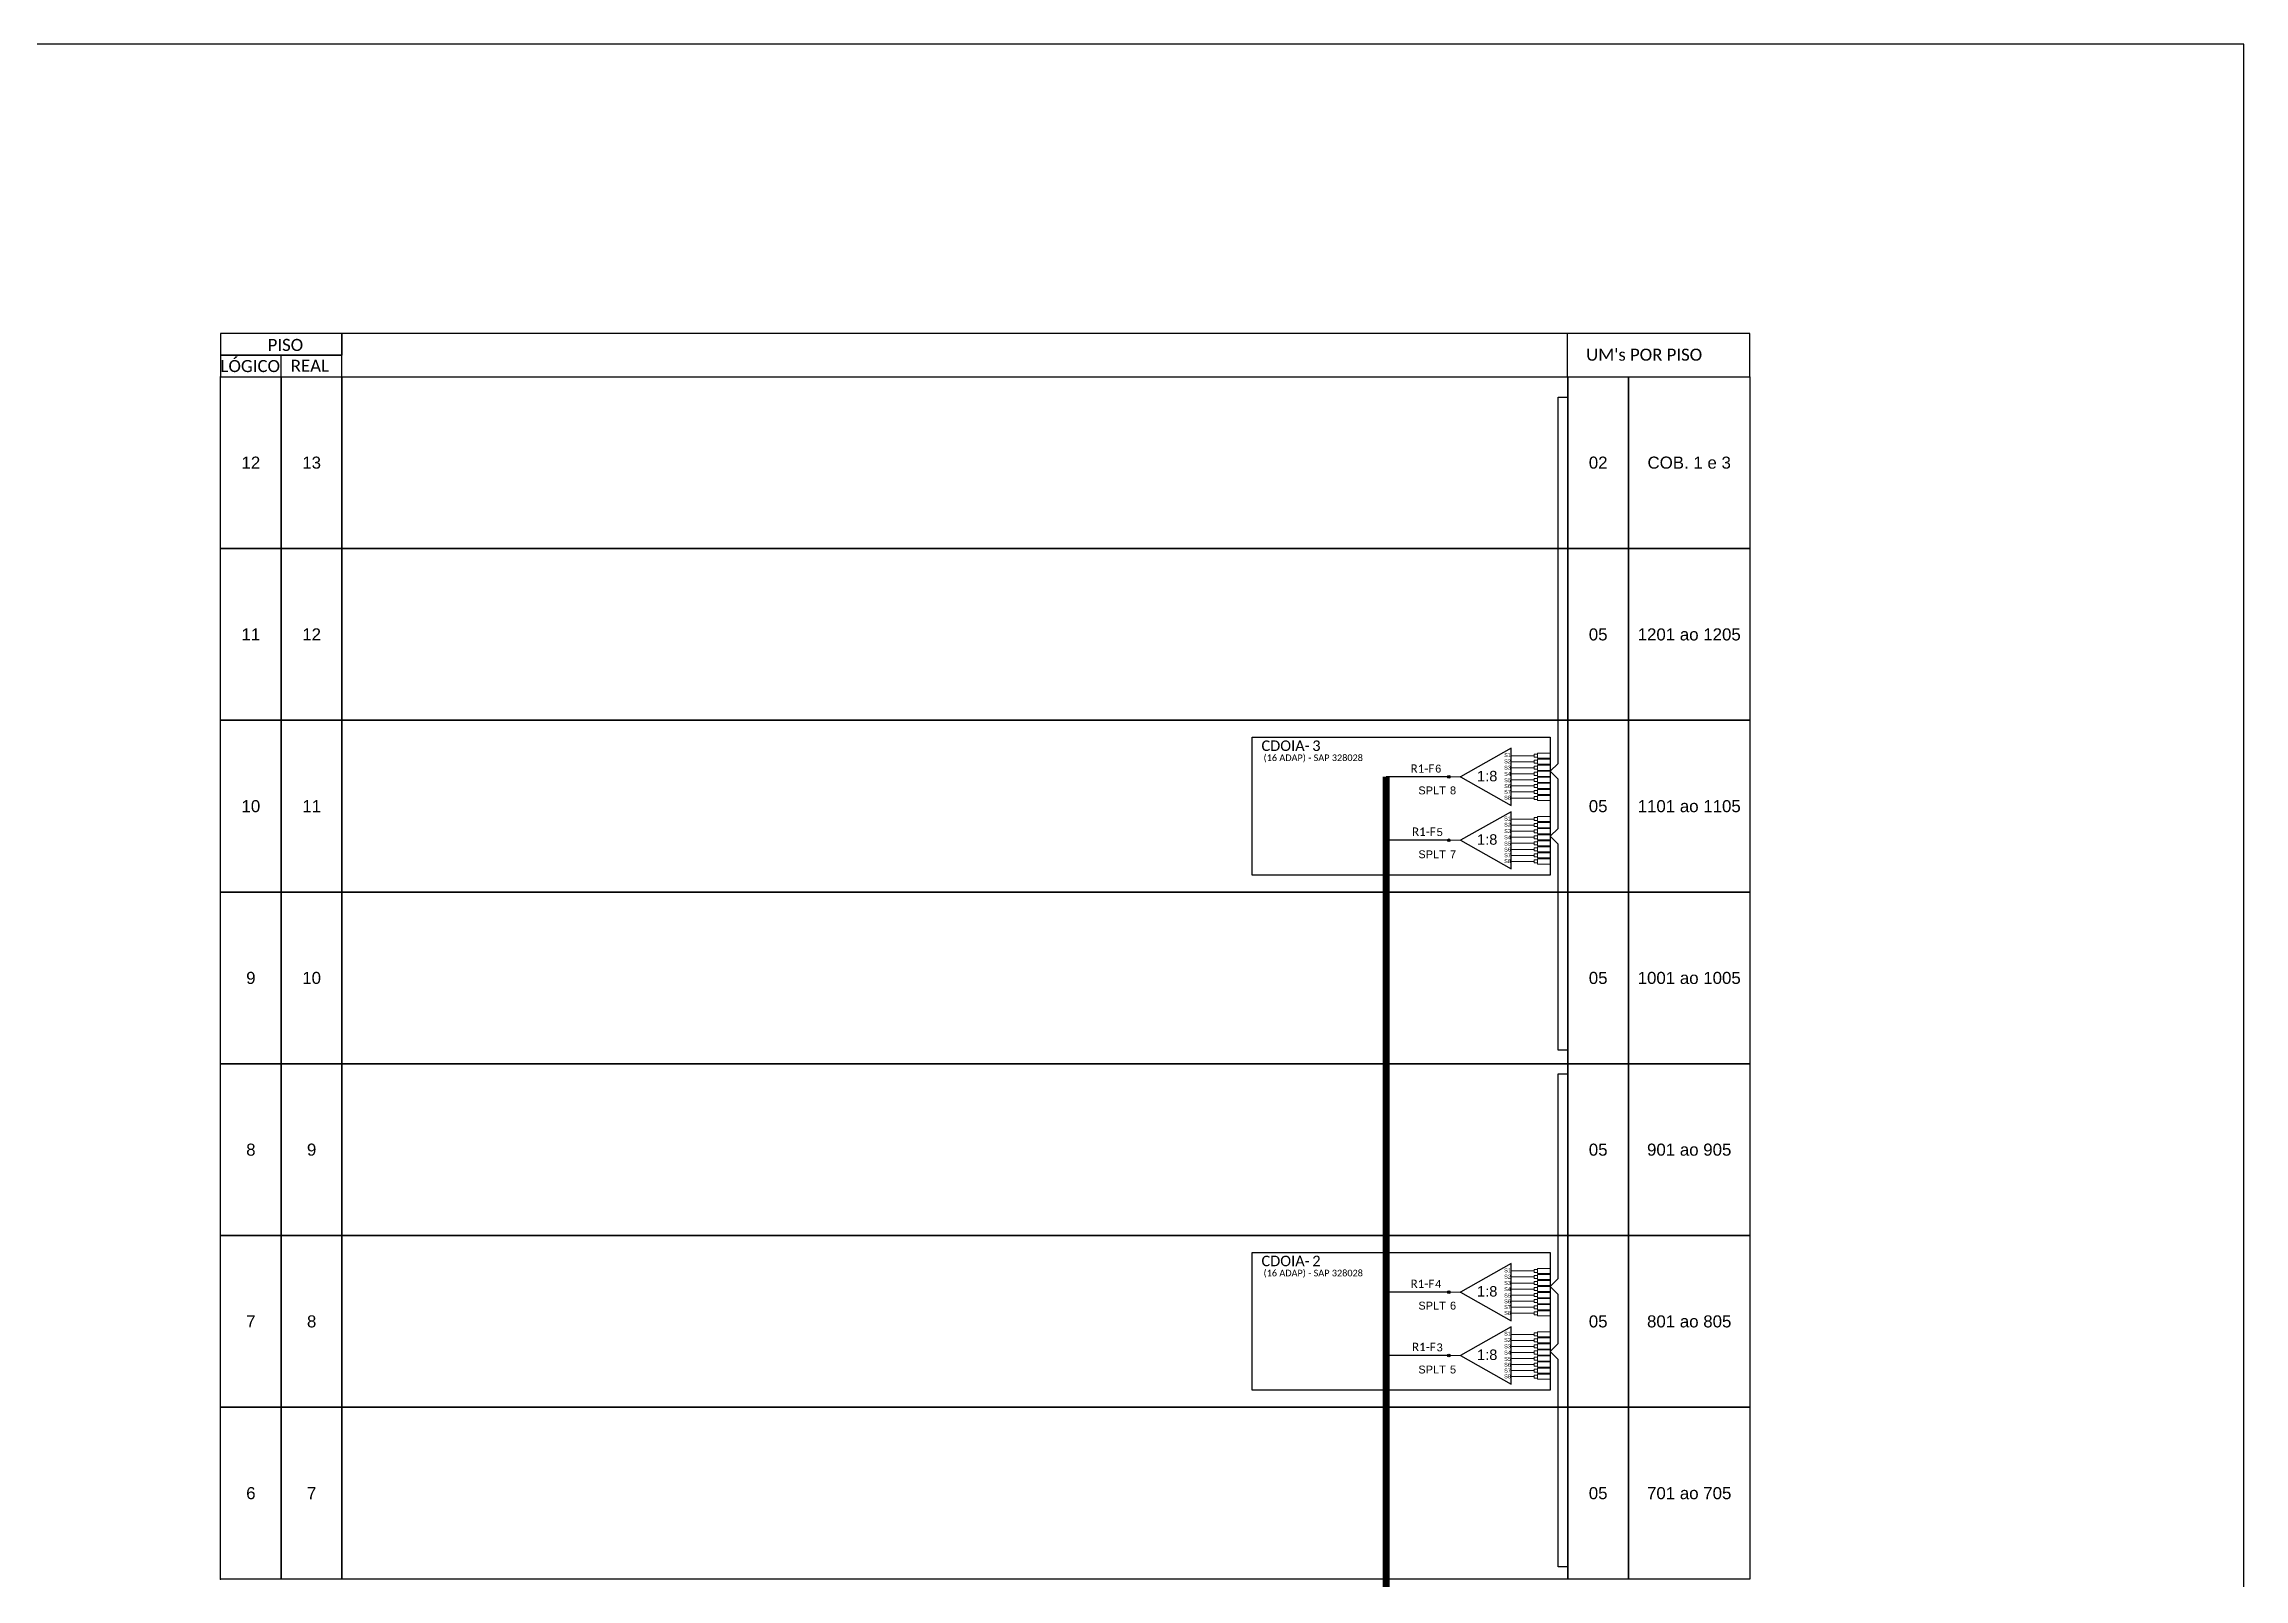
# Model space of a CAD drawing. Extents: x -89 to 2622484776, y -1852823961 to 1299.
# Drawn here: x 1253.8 to 1673.1, y 1006.4 to 1299 of the extents above; entities that cross this region are included whole.
import ezdxf
from ezdxf.enums import TextEntityAlignment as Align

# ---------------------------------------------------------------- set-up
doc = ezdxf.new("R2010")
doc.units = 0
doc.styles.add('ARIAL', font='arial.ttf')
doc.styles.add('WMF-Calibri0', font='calibri.ttf')

# ---------------------------------------------------------------- blocks, each defined once
blk = doc.blocks.new('SPLT_1-8_SC-APC')
at = {"color": 1}
blk.add_lwpolyline([(-7.37, -2.1), (-17.04, -7.55), (-7.37, -13), (-7.37, -2.1)], dxfattribs=at)
at = {"color": 3, "lineweight": 0}
for points in [[(-2.99, -3.51), (-7.37, -3.51)], [(-2.41, -3.02), (-2.41, -4)], [(-2.41, -3.02), (0, -3.02)], [(-2.41, -4), (0, -4)], [(-2.41, -4.17), (-2.41, -5.16)], [(-2.41, -4.17), (0, -4.17)], [(-7.37, -4.66), (-2.99, -4.66)], [(-7.37, -5.82), (-2.99, -5.82)], [(-7.37, -6.97), (-2.99, -6.97)], [(-7.37, -8.12), (-2.99, -8.12)], [(-2.41, -5.16), (0, -5.16)], [(-2.41, -5.32), (-2.41, -6.31)], [(-2.41, -5.32), (0, -5.32)], [(-2.41, -6.31), (0, -6.31)], [(-2.41, -6.48), (-2.41, -7.46)], [(-2.41, -6.48), (0, -6.48)], [(-2.41, -7.46), (0, -7.46)], [(-2.41, -7.63), (-2.41, -8.62)], [(-2.41, -7.63), (0, -7.63)], [(-7.37, -9.28), (-2.99, -9.28)], [(-7.37, -10.43), (-2.99, -10.43)], [(-7.37, -11.58), (-2.99, -11.58)], [(-2.41, -8.62), (0, -8.62)], [(-2.41, -8.78), (-2.41, -9.77)], [(-2.41, -8.78), (0, -8.78)], [(-2.41, -9.77), (0, -9.77)], [(-2.41, -9.94), (-2.41, -10.92)], [(-2.41, -9.94), (0, -9.94)], [(-2.41, -10.92), (0, -10.92)], [(-2.41, -11.09), (-2.41, -12.08)], [(-2.41, -11.09), (0, -11.09)], [(-2.41, -12.08), (0, -12.08)]]:
    blk.add_lwpolyline(points, dxfattribs=at)
for points in [[(-2.99, -3.22), (-2.41, -3.22), (-2.41, -3.8), (-2.99, -3.8)], [(-2.99, -4.38), (-2.41, -4.38), (-2.41, -4.95), (-2.99, -4.95)], [(-2.99, -5.53), (-2.41, -5.53), (-2.41, -6.1), (-2.99, -6.1)], [(-2.99, -6.68), (-2.41, -6.68), (-2.41, -7.26), (-2.99, -7.26)], [(-2.99, -7.84), (-2.41, -7.84), (-2.41, -8.41), (-2.99, -8.41)], [(-2.99, -8.99), (-2.41, -8.99), (-2.41, -9.56), (-2.99, -9.56)], [(-2.99, -10.14), (-2.41, -10.14), (-2.41, -10.72), (-2.99, -10.72)], [(-2.99, -11.3), (-2.41, -11.3), (-2.41, -11.87), (-2.99, -11.87)]]:
    blk.add_lwpolyline(points, close=True, dxfattribs=at)
at = {"color": 1, "lineweight": 0}
blk.add_lwpolyline([(-17.04, -7.55), (-19.26, -7.55)], dxfattribs=at)
at = {"color": 1, "style": 'ARIAL'}
for s, height, p in [('S1', 0.75, (-8.74, -3.78)), ('1:8', 2, (-13.91, -8.4)), ('S2', 0.75, (-8.74, -4.97)), ('S3', 0.75, (-8.74, -6.18)), ('S4', 0.75, (-8.74, -7.36)), ('S5', 0.75, (-8.74, -8.57)), ('S6', 0.75, (-8.74, -9.69)), ('S7', 0.75, (-8.74, -10.78)), ('S8', 0.75, (-8.74, -11.9))]:
    blk.add_text(s, height=height, dxfattribs=at).set_placement(p)

msp = doc.modelspace()

# ---------------------------------------------------------------- hatches: boundary and pattern name
h = msp.add_hatch(color=3)
h.dxf.hatch_style = 1
edge = h.paths.add_edge_path()
edge.add_arc((1521.54, 1159.31), 0.256, 0, 360)
h = msp.add_hatch(color=3)
h.dxf.hatch_style = 1
edge = h.paths.add_edge_path()
edge.add_arc((1521.54, 1147.21), 0.256, 0, 360)
h = msp.add_hatch(color=3)
h.dxf.hatch_style = 1
edge = h.paths.add_edge_path()
edge.add_arc((1521.54, 1061.07), 0.256, 0, 360)
h = msp.add_hatch(color=3)
h.dxf.hatch_style = 1
edge = h.paths.add_edge_path()
edge.add_arc((1521.54, 1048.98), 0.256, 0, 360)

# ---------------------------------------------------------------- linework, layer by layer
for points in [[(834.5, 705.02), (1673.06, 705.02), (1673.06, 1299.02), (834.5, 1299.02), (834.5, 705.02)], [(1310.54, 1235.58), (1578.91, 1235.58), (1578.91, 1243.8), (1310.54, 1243.8), (1310.54, 1243.8), (1310.54, 1239.69)], [(1544.15, 1235.58), (1544.15, 1243.8)], [(1298.96, 1235.58), (1298.96, 1239.69)]]:
    msp.add_lwpolyline(points)
for points in [[(1287.39, 1239.69), (1310.54, 1239.69), (1310.54, 1243.8), (1287.39, 1243.8)], [(1287.39, 1235.58), (1310.54, 1235.58), (1310.54, 1239.69), (1287.39, 1239.69)], [(1287.43, 1235.58), (1299, 1235.58), (1299, 1202.83), (1287.43, 1202.83)], [(1299, 1235.58), (1310.57, 1235.58), (1310.57, 1202.83), (1299, 1202.83)], [(1310.57, 1235.58), (1544.19, 1235.58), (1544.19, 1202.83), (1310.57, 1202.83)], [(1544.19, 1235.58), (1555.76, 1235.58), (1555.76, 1202.83), (1544.19, 1202.83)], [(1555.76, 1235.58), (1578.91, 1235.58), (1578.91, 1202.83), (1555.76, 1202.83)], [(1287.43, 1202.83), (1299, 1202.83), (1299, 1170.09), (1287.43, 1170.09)], [(1299, 1202.83), (1310.57, 1202.83), (1310.57, 1170.09), (1299, 1170.09)], [(1310.57, 1202.83), (1544.19, 1202.83), (1544.19, 1170.09), (1310.57, 1170.09)], [(1544.19, 1202.83), (1555.76, 1202.83), (1555.76, 1170.09), (1544.19, 1170.09)], [(1555.76, 1202.83), (1578.91, 1202.83), (1578.91, 1170.09), (1555.76, 1170.09)], [(1287.43, 1170.09), (1299, 1170.09), (1299, 1137.35), (1287.43, 1137.35)], [(1299, 1170.09), (1310.57, 1170.09), (1310.57, 1137.35), (1299, 1137.35)], [(1310.57, 1170.09), (1544.19, 1170.09), (1544.19, 1137.35), (1310.57, 1137.35)], [(1544.19, 1170.09), (1555.76, 1170.09), (1555.76, 1137.35), (1544.19, 1137.35)], [(1555.76, 1170.09), (1578.91, 1170.09), (1578.91, 1137.35), (1555.76, 1137.35)], [(1287.43, 1137.35), (1299, 1137.35), (1299, 1104.6), (1287.43, 1104.6)], [(1299, 1137.35), (1310.57, 1137.35), (1310.57, 1104.6), (1299, 1104.6)], [(1310.57, 1137.35), (1544.19, 1137.35), (1544.19, 1104.6), (1310.57, 1104.6)], [(1544.19, 1137.35), (1555.76, 1137.35), (1555.76, 1104.6), (1544.19, 1104.6)], [(1555.76, 1137.35), (1578.91, 1137.35), (1578.91, 1104.6), (1555.76, 1104.6)], [(1287.43, 1104.6), (1299, 1104.6), (1299, 1071.86), (1287.43, 1071.86)], [(1299, 1104.6), (1310.57, 1104.6), (1310.57, 1071.86), (1299, 1071.86)], [(1310.57, 1104.6), (1544.19, 1104.6), (1544.19, 1071.86), (1310.57, 1071.86)], [(1544.19, 1104.6), (1555.76, 1104.6), (1555.76, 1071.86), (1544.19, 1071.86)], [(1555.76, 1104.6), (1578.91, 1104.6), (1578.91, 1071.86), (1555.76, 1071.86)], [(1287.43, 1071.86), (1299, 1071.86), (1299, 1039.12), (1287.43, 1039.12)], [(1299, 1071.86), (1310.57, 1071.86), (1310.57, 1039.12), (1299, 1039.12)], [(1310.57, 1071.86), (1544.19, 1071.86), (1544.19, 1039.12), (1310.57, 1039.12)], [(1544.19, 1071.86), (1555.76, 1071.86), (1555.76, 1039.12), (1544.19, 1039.12)], [(1555.76, 1071.86), (1578.91, 1071.86), (1578.91, 1039.12), (1555.76, 1039.12)], [(1287.43, 1039.12), (1299, 1039.12), (1299, 1006.37), (1287.43, 1006.37)], [(1299, 1039.12), (1310.57, 1039.12), (1310.57, 1006.37), (1299, 1006.37)], [(1310.57, 1039.12), (1544.19, 1039.12), (1544.19, 1006.37), (1310.57, 1006.37)], [(1544.19, 1039.12), (1555.76, 1039.12), (1555.76, 1006.37), (1544.19, 1006.37)], [(1555.76, 1039.12), (1578.91, 1039.12), (1578.91, 1006.37), (1555.76, 1006.37)]]:
    msp.add_lwpolyline(points, close=True)
at = {"color": 3}
for points in [[(1544.02, 1107.17), (1542.37, 1107.17), (1542.37, 1140.8), (1542.37, 1140.8), (1542.37, 1146.46), (1540.8, 1147.97), (1542.37, 1149.48), (1542.37, 1153.21), (1542.37, 1153.21), (1542.37, 1158.87), (1540.8, 1160.38), (1542.37, 1161.88), (1542.37, 1231.67), (1544.02, 1231.67)], [(1544.02, 1008.67), (1542.37, 1008.67), (1542.37, 1042.57), (1542.37, 1042.57), (1542.37, 1048.23), (1540.8, 1049.74), (1542.37, 1051.25), (1542.37, 1054.98), (1542.37, 1054.98), (1542.37, 1060.64), (1540.8, 1062.14), (1542.37, 1063.65), (1542.37, 1102.67), (1544.02, 1102.67)]]:
    msp.add_lwpolyline(points, dxfattribs=at)
at = {"color": 1}
for points in [[(1540.8, 1142.96), (1540.8, 1142.96), (1540.8, 1140.59), (1484.05, 1140.59), (1484.05, 1166.85), (1487.67, 1166.85)], [(1540.8, 1044.73), (1540.8, 1044.73), (1540.8, 1042.35), (1484.05, 1042.35), (1484.05, 1068.62), (1487.67, 1068.62)]]:
    msp.add_lwpolyline(points, dxfattribs=at)
for points in [[(1484.05, 1166.85), (1540.8, 1166.85), (1540.8, 1140.59), (1484.05, 1140.59)], [(1484.05, 1068.62), (1540.8, 1068.62), (1540.8, 1042.35), (1484.05, 1042.35)]]:
    msp.add_lwpolyline(points, close=True, dxfattribs=at)
at = {"color": 5, "const_width": 1.36}
msp.add_lwpolyline([(1509.58, 1159.31), (1509.58, 848.17), (1500.85, 848.17), (1500.85, 834.37)], dxfattribs=at)
at = {"color": 5}
for points in [[(1521.54, 1159.31), (1509.58, 1159.31)], [(1521.54, 1147.21), (1509.58, 1147.21)], [(1521.54, 1061.07), (1509.58, 1061.07)], [(1521.54, 1048.98), (1509.58, 1048.98)]]:
    msp.add_lwpolyline(points, dxfattribs=at)
at = {"color": 3}
for centre in [(1521.54, 1159.31), (1521.54, 1147.21), (1521.54, 1061.07), (1521.54, 1048.98)]:
    msp.add_circle(centre, 0.256, dxfattribs=at)
for p in [(1287.43, 1235.58), (1287.43, 1202.83), (1287.43, 1170.09), (1523.77, 1159.31), (1287.43, 1137.35), (1287.43, 1104.6), (1287.43, 1071.86), (1523.77, 1061.07), (1287.43, 1039.12), (1287.43, 1006.37)]:
    msp.add_point(p)

# ---------------------------------------------------------------- block references
for p in [(1540.8, 1166.85), (1540.8, 1154.76), (1540.8, 1068.62), (1540.8, 1056.53)]:
    msp.add_blockref('SPLT_1-8_SC-APC', p, dxfattribs=at)

# ---------------------------------------------------------------- texts
at = {"style": 'WMF-Calibri0'}
for s, p in [('     PISO', (1292.35, 1240.5)), ('  LÓGICO', (1285.81, 1236.47)), ('    REAL', (1297.57, 1236.52)), ("UM's POR PISO", (1547.68, 1238.64))]:
    msp.add_text(s, height=2.3, dxfattribs=at).set_placement(p)
at = {"style": 'ARIAL'}
for s, p in [('12', (1293.21, 1219.21)), ('13', (1304.79, 1219.21)), ('02', (1549.98, 1219.21)), ('COB. 1 e 3', (1567.33, 1219.21)), ('11', (1293.21, 1186.46)), ('12', (1304.79, 1186.46)), ('05', (1549.98, 1186.46)), ('1201 ao 1205', (1567.33, 1186.46)), ('10', (1293.21, 1153.72)), ('11', (1304.79, 1153.72)), ('05', (1549.98, 1153.72)), ('1101 ao 1105', (1567.33, 1153.72)), ('9', (1293.21, 1120.97)), ('10', (1304.79, 1120.97)), ('05', (1549.98, 1120.97)), ('1001 ao 1005', (1567.33, 1120.97)), ('8', (1293.21, 1088.23)), ('9', (1304.79, 1088.23)), ('05', (1549.98, 1088.23)), ('901 ao 905', (1567.33, 1088.23)), ('7', (1293.21, 1055.49)), ('8', (1304.79, 1055.49)), ('05', (1549.98, 1055.49)), ('801 ao 805', (1567.33, 1055.49)), ('6', (1293.21, 1022.74)), ('7', (1304.79, 1022.74)), ('05', (1549.98, 1022.74)), ('701 ao 705', (1567.33, 1022.74))]:
    msp.add_text(s, height=2.3, dxfattribs=at).set_placement(p, align=Align.MIDDLE_CENTER)
at = {"color": 1, "style": 'WMF-Calibri0'}
for s, p in [('CDOIA-', (1485.81, 1164.24)), ('3', (1495.49, 1164.24)), ('CDOIA-', (1485.81, 1066.01)), ('2', (1495.49, 1066.01))]:
    msp.add_text(s, height=2, dxfattribs=at).set_placement(p)
for p in [(1495.68, 1162.32), (1495.68, 1064.08)]:
    msp.add_text('(16 ADAP) - SAP 328028', height=1.25, dxfattribs=at).set_placement(p, align=Align.CENTER)
at = {"color": 5, "style": 'WMF-Calibri0'}
for p in [(1514.23, 1160.09), (1514.5, 1148.05), (1514.23, 1061.86), (1514.5, 1049.82)]:
    msp.add_text('R1-F', height=1.6, dxfattribs=at).set_placement(p)
at = {"color": 5, "style": 'ARIAL'}
for s, p in [('6', (1519.5, 1160.12)), ('5', (1519.78, 1148.02)), ('4', (1519.5, 1061.89)), ('3', (1519.78, 1049.78))]:
    msp.add_text(s, height=1.5, dxfattribs=at).set_placement(p, align=Align.CENTER)
at = {"color": 7, "style": 'ARIAL'}
for s, p in [('SPLT', (1518.33, 1155.97)), ('8', (1522.32, 1155.97)), ('SPLT', (1518.33, 1143.79)), ('7', (1522.32, 1143.79)), ('SPLT', (1518.33, 1057.74)), ('6', (1522.32, 1057.74)), ('SPLT', (1518.33, 1045.56)), ('5', (1522.32, 1045.56))]:
    msp.add_text(s, height=1.5, dxfattribs=at).set_placement(p, align=Align.CENTER)

doc.saveas('drawing.dxf')
